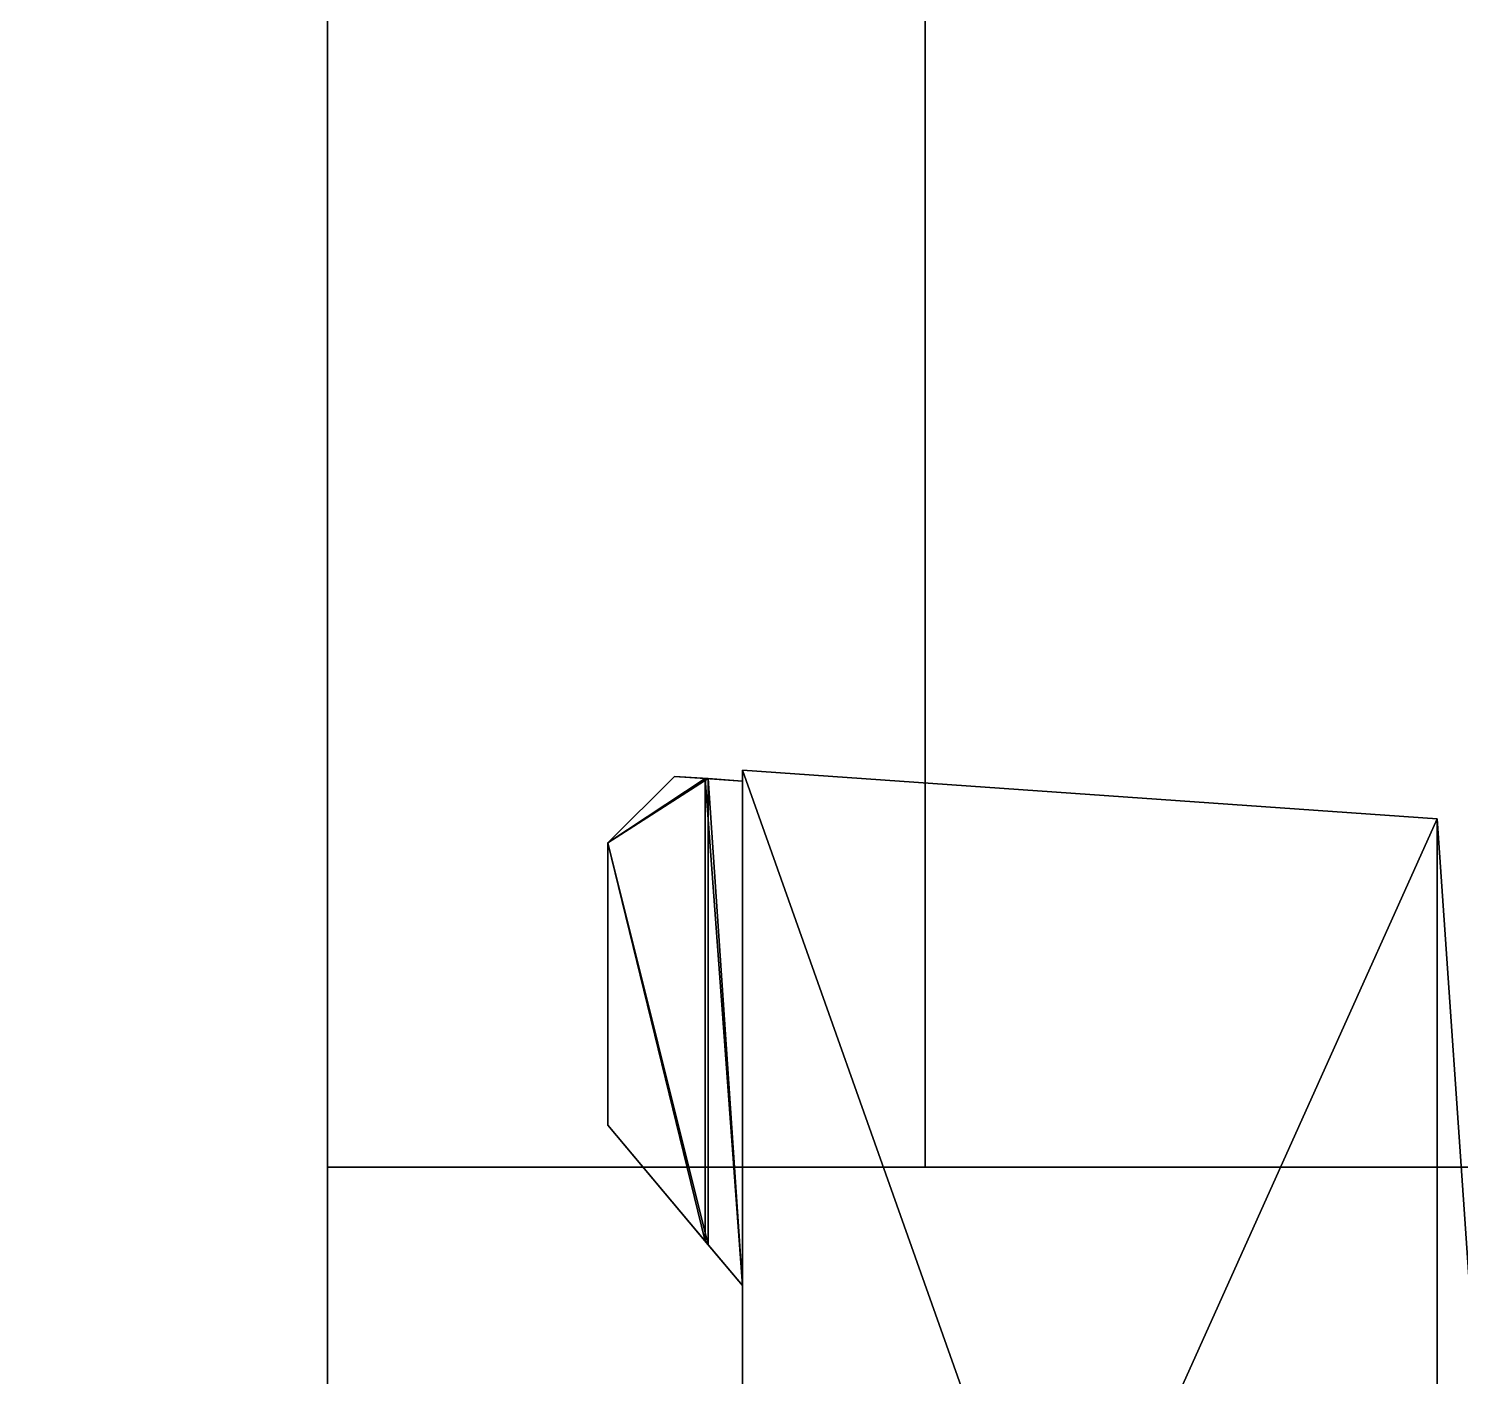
# Model space of a CAD drawing. Extents: x -469 to 3226, y 1395 to 4288.
# Drawn here: x 1275.47 to 1318.59, y 3629.72 to 3670.32 of the extents above; entities that cross this region are included whole.
import ezdxf

# ---------------------------------------------------------------- set-up
doc = ezdxf.new("R2010")
doc.units = 0
for name, color, linetype in [('LAYER0', 7, 'CONTINUOUS'), ('LAYER1', 7, 'CONTINUOUS'), ('LAYER161', 7, 'CONTINUOUS'), ('LAYER168', 7, 'CONTINUOUS'), ('LAYER169', 7, 'CONTINUOUS'), ('LAYER171', 9, 'CONTINUOUS'), ('LAYER172', 7, 'CONTINUOUS'), ('LAYER180', 7, 'CONTINUOUS'), ('LAYER181', 7, 'CONTINUOUS'), ('LAYER306', 253, 'CONTINUOUS'), ('LAYER309', 253, 'CONTINUOUS'), ('LAYER312', 253, 'CONTINUOUS'), ('LAYER315', 253, 'CONTINUOUS'), ('LAYER318', 253, 'CONTINUOUS')]:
    doc.layers.add(name, color=color, linetype=linetype)

msp = doc.modelspace()

# ---------------------------------------------------------------- linework, layer by layer
at = {"layer": 'LAYER0', "invisible_edges": 1}
for points in [[(3116.174, 4288.024, -5), (-468.8259, 1395.024, -5), (-468.8259, 4288.024, -5), (3116.174, 4288.024, -5)], [(-468.8259, 1395.024, -5), (3116.174, 4288.024, -5), (3116.174, 1395.024, -5), (-468.8259, 1395.024, -5)], [(3116.174, 1395.024), (-468.8259, 4288.024), (-468.8259, 1395.024), (3116.174, 1395.024)], [(-468.8259, 4288.024), (3116.174, 1395.024), (3116.174, 4288.024), (-468.8259, 4288.024)]]:
    msp.add_3dface(points, dxfattribs=at)
at = {"layer": 'LAYER161', "invisible_edges": 1}
for points in [[(1284.466, 4138.024, 2379), (2070.466, 3558.024, 2379), (2070.466, 4138.024, 2379), (1284.466, 4138.024, 2379)], [(2070.466, 3558.024, 2379), (1284.466, 4138.024, 2379), (1284.466, 3558.024, 2379), (2070.466, 3558.024, 2379)], [(1284.466, 4138.024, 2379), (1284.466, 3558.024, 2361), (1284.466, 3558.024, 2379), (1284.466, 4138.024, 2379)], [(1284.466, 3558.024, 2361), (1284.466, 4138.024, 2379), (1284.466, 4138.024, 2361), (1284.466, 3558.024, 2361)], [(1284.466, 3558.024, 2361), (2070.466, 4138.024, 2361), (2070.466, 3558.024, 2361), (1284.466, 3558.024, 2361)], [(2070.466, 4138.024, 2361), (1284.466, 3558.024, 2361), (1284.466, 4138.024, 2361), (2070.466, 4138.024, 2361)]]:
    msp.add_3dface(points, dxfattribs=at)
at = {"layer": 'LAYER168', "invisible_edges": 1}
for points in [[(1284.466, 4113.424, 2056), (2070.466, 3558.024, 2056), (2070.466, 4113.424, 2056), (1284.466, 4113.424, 2056)], [(2070.466, 3558.024, 2056), (1284.466, 4113.424, 2056), (1284.466, 3558.024, 2056), (2070.466, 3558.024, 2056)], [(1284.466, 4113.424, 2056), (1284.466, 3558.024, 2038), (1284.466, 3558.024, 2056), (1284.466, 4113.424, 2056)], [(1284.466, 3558.024, 2038), (1284.466, 4113.424, 2056), (1284.466, 4113.424, 2038), (1284.466, 3558.024, 2038)], [(1284.466, 3558.024, 2038), (2070.466, 4113.424, 2038), (2070.466, 3558.024, 2038), (1284.466, 3558.024, 2038)], [(2070.466, 4113.424, 2038), (1284.466, 3558.024, 2038), (1284.466, 4113.424, 2038), (2070.466, 4113.424, 2038)]]:
    msp.add_3dface(points, dxfattribs=at)
at = {"layer": 'LAYER169', "invisible_edges": 1}
for points in [[(1284.466, 4113.424, 916), (2070.466, 3558.024, 916), (2070.466, 4113.424, 916), (1284.466, 4113.424, 916)], [(2070.466, 3558.024, 916), (1284.466, 4113.424, 916), (1284.466, 3558.024, 916), (2070.466, 3558.024, 916)], [(1284.466, 4113.424, 916), (1284.466, 3558.024, 898), (1284.466, 3558.024, 916), (1284.466, 4113.424, 916)], [(1284.466, 3558.024, 898), (1284.466, 4113.424, 916), (1284.466, 4113.424, 898), (1284.466, 3558.024, 898)], [(1284.466, 3558.024, 898), (2070.466, 4113.424, 898), (2070.466, 3558.024, 898), (1284.466, 3558.024, 898)], [(2070.466, 4113.424, 898), (1284.466, 3558.024, 898), (1284.466, 4113.424, 898), (2070.466, 4113.424, 898)]]:
    msp.add_3dface(points, dxfattribs=at)
at = {"layer": 'LAYER171', "invisible_edges": 1}
for points in [[(1266.466, 4138.024), (1284.466, 3558.024), (1266.466, 3558.024), (1266.466, 4138.024)], [(1284.466, 3558.024), (1266.466, 4138.024), (1284.466, 4138.024), (1284.466, 3558.024)], [(1284.466, 4138.024, 2380), (1266.466, 3558.024, 2380), (1284.466, 3558.024, 2380), (1284.466, 4138.024, 2380)], [(1266.466, 3558.024, 2380), (1284.466, 4138.024, 2380), (1266.466, 4138.024, 2380), (1266.466, 3558.024, 2380)], [(1284.466, 4138.024, 2380), (1284.466, 3558.024), (1284.466, 4138.024), (1284.466, 4138.024, 2380)], [(1284.466, 3558.024), (1284.466, 4138.024, 2380), (1284.466, 3558.024, 2380), (1284.466, 3558.024)]]:
    msp.add_3dface(points, dxfattribs=at)
at = {"layer": 'LAYER172', "invisible_edges": 1}
for points in [[(2070.466, 4138.024, 80), (1284.466, 3558.024, 80), (1284.466, 4138.024, 80), (2070.466, 4138.024, 80)], [(1284.466, 3558.024, 80), (2070.466, 4138.024, 80), (2070.466, 3558.024, 80), (1284.466, 3558.024, 80)], [(1284.466, 4138.024, 98), (1284.466, 3558.024, 80), (1284.466, 3558.024, 98), (1284.466, 4138.024, 98)], [(1284.466, 3558.024, 80), (1284.466, 4138.024, 98), (1284.466, 4138.024, 80), (1284.466, 3558.024, 80)], [(2070.466, 3558.024, 98), (1284.466, 4138.024, 98), (1284.466, 3558.024, 98), (2070.466, 3558.024, 98)], [(1284.466, 4138.024, 98), (2070.466, 3558.024, 98), (2070.466, 4138.024, 98), (1284.466, 4138.024, 98)]]:
    msp.add_3dface(points, dxfattribs=at)
at = {"layer": 'LAYER180', "invisible_edges": 1}
for points in [[(1302.466, 4086.024, 98), (1302.466, 3636.024, 898), (1302.466, 4086.024, 898), (1302.466, 4086.024, 98)], [(1302.466, 3636.024, 898), (1302.466, 4086.024, 98), (1302.466, 3636.024, 98), (1302.466, 3636.024, 898)], [(1320.466, 4086.024, 898), (1302.466, 3636.024, 898), (1320.466, 3636.024, 898), (1320.466, 4086.024, 898)], [(1302.466, 3636.024, 898), (1320.466, 4086.024, 898), (1302.466, 4086.024, 898), (1302.466, 3636.024, 898)], [(1302.466, 4086.024, 98), (1320.466, 3636.024, 98), (1302.466, 3636.024, 98), (1302.466, 4086.024, 98)], [(1320.466, 3636.024, 98), (1302.466, 4086.024, 98), (1320.466, 4086.024, 98), (1320.466, 3636.024, 98)], [(1320.466, 3636.024, 98), (1302.466, 3636.024, 898), (1302.466, 3636.024, 98), (1320.466, 3636.024, 98)], [(1302.466, 3636.024, 898), (1320.466, 3636.024, 98), (1320.466, 3636.024, 898), (1302.466, 3636.024, 898)]]:
    msp.add_3dface(points, dxfattribs=at)
at = {"layer": 'LAYER181', "invisible_edges": 1}
for points in [[(1284.466, 3716.024, 98), (1284.466, 3636.024, 898), (1284.466, 3716.024, 898), (1284.466, 3716.024, 98)], [(1284.466, 3636.024, 898), (1284.466, 3716.024, 98), (1284.466, 3636.024, 98), (1284.466, 3636.024, 898)], [(1302.466, 3716.024, 898), (1284.466, 3636.024, 898), (1302.466, 3636.024, 898), (1302.466, 3716.024, 898)], [(1284.466, 3636.024, 898), (1302.466, 3716.024, 898), (1284.466, 3716.024, 898), (1284.466, 3636.024, 898)], [(1284.466, 3716.024, 98), (1302.466, 3636.024, 98), (1284.466, 3636.024, 98), (1284.466, 3716.024, 98)], [(1302.466, 3636.024, 98), (1284.466, 3716.024, 98), (1302.466, 3716.024, 98), (1302.466, 3636.024, 98)], [(1302.466, 3636.024, 98), (1302.466, 3716.024, 898), (1302.466, 3636.024, 898), (1302.466, 3636.024, 98)], [(1302.466, 3716.024, 898), (1302.466, 3636.024, 98), (1302.466, 3716.024, 98), (1302.466, 3716.024, 898)], [(1302.466, 3636.024, 98), (1284.466, 3636.024, 898), (1284.466, 3636.024, 98), (1302.466, 3636.024, 98)], [(1284.466, 3636.024, 898), (1302.466, 3636.024, 98), (1302.466, 3636.024, 898), (1284.466, 3636.024, 898)]]:
    msp.add_3dface(points, dxfattribs=at)
at = {"layer": 'LAYER306'}
for points in [[(1317.891, 3589.013, 191.8), (1317.891, 3646.518, 191.8), (1296.966, 3647.982, 191.8), (1317.891, 3589.013, 191.8)], [(1296.966, 3599.984, 191.8), (1317.891, 3589.013, 191.8), (1296.966, 3647.982, 191.8), (1296.966, 3599.984, 191.8)], [(1296.966, 3599.984, 191.8), (1296.966, 3647.982, 191.8), (1296.966, 3647.982, 174.2), (1296.966, 3599.984, 191.8)], [(1296.966, 3599.984, 174.2), (1296.966, 3599.984, 191.8), (1296.966, 3647.982, 174.2), (1296.966, 3599.984, 174.2)], [(1296.966, 3647.982, 191.8), (1317.891, 3646.518, 174.2), (1296.966, 3647.982, 174.2), (1296.966, 3647.982, 191.8)], [(1317.891, 3646.518, 191.8), (1317.891, 3646.518, 174.2), (1296.966, 3647.982, 191.8), (1317.891, 3646.518, 191.8)], [(1296.966, 3599.984, 174.2), (1296.966, 3647.982, 174.2), (1317.891, 3646.518, 174.2), (1296.966, 3599.984, 174.2)], [(1292.916, 3645.792, 192.125), (1295.934, 3647.726, 192.125), (1294.916, 3647.792, 192.125), (1292.916, 3645.792, 192.125)], [(1295.842, 3647.733, 191.525), (1292.916, 3645.792, 191.525), (1294.916, 3647.792, 191.525), (1295.842, 3647.733, 191.525)], [(1292.916, 3645.792, 173.875), (1294.916, 3647.792, 173.875), (1295.934, 3647.726, 173.875), (1292.916, 3645.792, 173.875)], [(1295.842, 3647.733, 174.475), (1294.916, 3647.792, 174.475), (1292.916, 3645.792, 174.475), (1295.842, 3647.733, 174.475)], [(1292.916, 3645.792, 192.125), (1294.916, 3647.792, 191.525), (1292.916, 3645.792, 191.525), (1292.916, 3645.792, 192.125)], [(1294.916, 3647.792, 192.125), (1294.916, 3647.792, 191.525), (1292.916, 3645.792, 192.125), (1294.916, 3647.792, 192.125)], [(1292.916, 3645.792, 173.875), (1292.916, 3645.792, 174.475), (1294.916, 3647.792, 174.475), (1292.916, 3645.792, 173.875)], [(1294.916, 3647.792, 173.875), (1292.916, 3645.792, 173.875), (1294.916, 3647.792, 174.475), (1294.916, 3647.792, 173.875)], [(1295.842, 3647.733, 191.525), (1295.842, 3633.798, 191.525), (1292.916, 3645.792, 191.525), (1295.842, 3647.733, 191.525)], [(1295.842, 3647.733, 174.475), (1292.916, 3645.792, 174.475), (1295.842, 3633.798, 174.475), (1295.842, 3647.733, 174.475)], [(1295.934, 3647.726, 192.125), (1292.916, 3645.792, 192.125), (1295.934, 3633.688, 192.125), (1295.934, 3647.726, 192.125)], [(1295.934, 3647.726, 173.875), (1295.934, 3633.688, 173.875), (1292.916, 3645.792, 173.875), (1295.934, 3647.726, 173.875)], [(1294.916, 3647.792, 192.125), (1295.842, 3647.733, 191.525), (1294.916, 3647.792, 191.525), (1294.916, 3647.792, 192.125)], [(1295.934, 3647.726, 192.125), (1295.842, 3647.733, 191.525), (1294.916, 3647.792, 192.125), (1295.934, 3647.726, 192.125)], [(1294.916, 3647.792, 173.875), (1294.916, 3647.792, 174.475), (1295.842, 3647.733, 174.475), (1294.916, 3647.792, 173.875)], [(1295.934, 3647.726, 173.875), (1294.916, 3647.792, 173.875), (1295.842, 3647.733, 174.475), (1295.934, 3647.726, 173.875)], [(1295.842, 3647.733, 191.525), (1295.934, 3647.726, 192.125), (1296.966, 3647.654, 191.1709), (1295.842, 3647.733, 191.525)], [(1295.842, 3647.733, 191.525), (1296.966, 3632.459, 191.1709), (1295.842, 3633.798, 191.525), (1295.842, 3647.733, 191.525)], [(1296.966, 3647.654, 191.1709), (1296.966, 3632.459, 191.1709), (1295.842, 3647.733, 191.525), (1296.966, 3647.654, 191.1709)], [(1295.842, 3647.733, 174.475), (1296.966, 3647.654, 174.8291), (1295.934, 3647.726, 173.875), (1295.842, 3647.733, 174.475)], [(1295.842, 3647.733, 174.475), (1295.842, 3633.798, 174.475), (1296.966, 3632.459, 174.8291), (1295.842, 3647.733, 174.475)], [(1296.966, 3647.654, 174.8291), (1295.842, 3647.733, 174.475), (1296.966, 3632.459, 174.8291), (1296.966, 3647.654, 174.8291)], [(1295.934, 3647.726, 192.125), (1296.966, 3632.459, 191.8), (1296.966, 3647.654, 191.8), (1295.934, 3647.726, 192.125)], [(1295.934, 3633.688, 192.125), (1296.966, 3632.459, 191.8), (1295.934, 3647.726, 192.125), (1295.934, 3633.688, 192.125)], [(1295.934, 3647.726, 192.125), (1296.966, 3647.654, 191.8), (1296.966, 3647.654, 191.1709), (1295.934, 3647.726, 192.125)], [(1295.934, 3647.726, 173.875), (1296.966, 3647.654, 174.2), (1296.966, 3632.459, 174.2), (1295.934, 3647.726, 173.875)], [(1295.934, 3633.688, 173.875), (1295.934, 3647.726, 173.875), (1296.966, 3632.459, 174.2), (1295.934, 3633.688, 173.875)], [(1295.934, 3647.726, 173.875), (1296.966, 3647.654, 174.8291), (1296.966, 3647.654, 174.2), (1295.934, 3647.726, 173.875)], [(1317.891, 3589.013, 174.2), (1296.966, 3599.984, 174.2), (1317.891, 3646.518, 174.2), (1317.891, 3589.013, 174.2)], [(1317.891, 3646.518, 175.6), (1321.866, 3589.013, 175.6), (1317.891, 3589.013, 175.6), (1317.891, 3646.518, 175.6)], [(1317.891, 3646.518, 190.4), (1317.891, 3589.013, 190.4), (1321.866, 3589.013, 190.4), (1317.891, 3646.518, 190.4)], [(1317.891, 3646.518, 175.6), (1317.891, 3646.518, 190.4), (1321.866, 3589.013, 190.4), (1317.891, 3646.518, 175.6)], [(1321.866, 3589.013, 175.6), (1317.891, 3646.518, 175.6), (1321.866, 3589.013, 190.4), (1321.866, 3589.013, 175.6)], [(1317.891, 3646.518, 175.6), (1317.891, 3589.013, 175.6), (1317.891, 3589.013, 174.2), (1317.891, 3646.518, 175.6)], [(1317.891, 3646.518, 174.2), (1317.891, 3646.518, 175.6), (1317.891, 3589.013, 174.2), (1317.891, 3646.518, 174.2)], [(1317.891, 3589.013, 191.8), (1317.891, 3646.518, 190.4), (1317.891, 3646.518, 191.8), (1317.891, 3589.013, 191.8)], [(1317.891, 3589.013, 190.4), (1317.891, 3646.518, 190.4), (1317.891, 3589.013, 191.8), (1317.891, 3589.013, 190.4)], [(1292.916, 3645.792, 192.125), (1292.916, 3637.285, 192.125), (1295.934, 3633.688, 192.125), (1292.916, 3645.792, 192.125)], [(1292.916, 3645.792, 192.125), (1292.916, 3645.792, 191.525), (1292.916, 3637.285, 191.525), (1292.916, 3645.792, 192.125)], [(1292.916, 3637.285, 192.125), (1292.916, 3645.792, 192.125), (1292.916, 3637.285, 191.525), (1292.916, 3637.285, 192.125)], [(1292.916, 3645.792, 191.525), (1295.842, 3633.798, 191.525), (1292.916, 3637.285, 191.525), (1292.916, 3645.792, 191.525)], [(1292.916, 3645.792, 173.875), (1295.934, 3633.688, 173.875), (1292.916, 3637.285, 173.875), (1292.916, 3645.792, 173.875)], [(1292.916, 3645.792, 173.875), (1292.916, 3637.285, 174.475), (1292.916, 3645.792, 174.475), (1292.916, 3645.792, 173.875)], [(1292.916, 3637.285, 173.875), (1292.916, 3637.285, 174.475), (1292.916, 3645.792, 173.875), (1292.916, 3637.285, 173.875)], [(1292.916, 3645.792, 174.475), (1292.916, 3637.285, 174.475), (1295.842, 3633.798, 174.475), (1292.916, 3645.792, 174.475)], [(1292.916, 3637.285, 192.125), (1292.916, 3637.285, 191.525), (1295.842, 3633.798, 191.525), (1292.916, 3637.285, 192.125)], [(1295.934, 3633.688, 192.125), (1292.916, 3637.285, 192.125), (1295.842, 3633.798, 191.525), (1295.934, 3633.688, 192.125)], [(1292.916, 3637.285, 173.875), (1295.842, 3633.798, 174.475), (1292.916, 3637.285, 174.475), (1292.916, 3637.285, 173.875)], [(1295.934, 3633.688, 173.875), (1295.842, 3633.798, 174.475), (1292.916, 3637.285, 173.875), (1295.934, 3633.688, 173.875)], [(1295.934, 3633.688, 192.125), (1295.842, 3633.798, 191.525), (1296.966, 3632.459, 191.1709), (1295.934, 3633.688, 192.125)], [(1295.934, 3633.688, 173.875), (1296.966, 3632.459, 174.8291), (1295.842, 3633.798, 174.475), (1295.934, 3633.688, 173.875)], [(1296.966, 3632.459, 191.8), (1295.934, 3633.688, 192.125), (1296.966, 3632.459, 191.1709), (1296.966, 3632.459, 191.8)], [(1296.966, 3632.459, 174.2), (1296.966, 3632.459, 174.8291), (1295.934, 3633.688, 173.875), (1296.966, 3632.459, 174.2)]]:
    msp.add_3dface(points, dxfattribs=at)
at = {"layer": 'LAYER309'}
for points in [[(1317.891, 3589.013, 715.3), (1317.891, 3646.518, 715.3), (1296.966, 3647.982, 715.3), (1317.891, 3589.013, 715.3)], [(1296.966, 3599.984, 715.3), (1317.891, 3589.013, 715.3), (1296.966, 3647.982, 715.3), (1296.966, 3599.984, 715.3)], [(1296.966, 3599.984, 715.3), (1296.966, 3647.982, 715.3), (1296.966, 3647.982, 697.7), (1296.966, 3599.984, 715.3)], [(1296.966, 3599.984, 697.7), (1296.966, 3599.984, 715.3), (1296.966, 3647.982, 697.7), (1296.966, 3599.984, 697.7)], [(1296.966, 3647.982, 715.3), (1317.891, 3646.518, 697.7), (1296.966, 3647.982, 697.7), (1296.966, 3647.982, 715.3)], [(1317.891, 3646.518, 715.3), (1317.891, 3646.518, 697.7), (1296.966, 3647.982, 715.3), (1317.891, 3646.518, 715.3)], [(1296.966, 3599.984, 697.7), (1296.966, 3647.982, 697.7), (1317.891, 3646.518, 697.7), (1296.966, 3599.984, 697.7)], [(1292.916, 3645.792, 715.625), (1295.934, 3647.726, 715.625), (1294.916, 3647.792, 715.625), (1292.916, 3645.792, 715.625)], [(1295.842, 3647.733, 715.025), (1292.916, 3645.792, 715.025), (1294.916, 3647.792, 715.025), (1295.842, 3647.733, 715.025)], [(1292.916, 3645.792, 697.375), (1294.916, 3647.792, 697.375), (1295.934, 3647.726, 697.375), (1292.916, 3645.792, 697.375)], [(1295.842, 3647.733, 697.975), (1294.916, 3647.792, 697.975), (1292.916, 3645.792, 697.975), (1295.842, 3647.733, 697.975)], [(1292.916, 3645.792, 715.625), (1294.916, 3647.792, 715.025), (1292.916, 3645.792, 715.025), (1292.916, 3645.792, 715.625)], [(1294.916, 3647.792, 715.625), (1294.916, 3647.792, 715.025), (1292.916, 3645.792, 715.625), (1294.916, 3647.792, 715.625)], [(1292.916, 3645.792, 697.375), (1292.916, 3645.792, 697.975), (1294.916, 3647.792, 697.975), (1292.916, 3645.792, 697.375)], [(1294.916, 3647.792, 697.375), (1292.916, 3645.792, 697.375), (1294.916, 3647.792, 697.975), (1294.916, 3647.792, 697.375)], [(1295.842, 3647.733, 715.025), (1295.842, 3633.798, 715.025), (1292.916, 3645.792, 715.025), (1295.842, 3647.733, 715.025)], [(1295.842, 3647.733, 697.975), (1292.916, 3645.792, 697.975), (1295.842, 3633.798, 697.975), (1295.842, 3647.733, 697.975)], [(1295.934, 3647.726, 715.625), (1292.916, 3645.792, 715.625), (1295.934, 3633.688, 715.625), (1295.934, 3647.726, 715.625)], [(1295.934, 3647.726, 697.375), (1295.934, 3633.688, 697.375), (1292.916, 3645.792, 697.375), (1295.934, 3647.726, 697.375)], [(1294.916, 3647.792, 715.625), (1295.842, 3647.733, 715.025), (1294.916, 3647.792, 715.025), (1294.916, 3647.792, 715.625)], [(1295.934, 3647.726, 715.625), (1295.842, 3647.733, 715.025), (1294.916, 3647.792, 715.625), (1295.934, 3647.726, 715.625)], [(1294.916, 3647.792, 697.375), (1294.916, 3647.792, 697.975), (1295.842, 3647.733, 697.975), (1294.916, 3647.792, 697.375)], [(1295.934, 3647.726, 697.375), (1294.916, 3647.792, 697.375), (1295.842, 3647.733, 697.975), (1295.934, 3647.726, 697.375)], [(1295.842, 3647.733, 715.025), (1295.934, 3647.726, 715.625), (1296.966, 3647.654, 714.671), (1295.842, 3647.733, 715.025)], [(1295.842, 3647.733, 715.025), (1296.966, 3632.459, 714.671), (1295.842, 3633.798, 715.025), (1295.842, 3647.733, 715.025)], [(1296.966, 3647.654, 714.671), (1296.966, 3632.459, 714.671), (1295.842, 3647.733, 715.025), (1296.966, 3647.654, 714.671)], [(1295.842, 3647.733, 697.975), (1296.966, 3647.654, 698.329), (1295.934, 3647.726, 697.375), (1295.842, 3647.733, 697.975)], [(1295.842, 3647.733, 697.975), (1295.842, 3633.798, 697.975), (1296.966, 3632.459, 698.329), (1295.842, 3647.733, 697.975)], [(1296.966, 3647.654, 698.329), (1295.842, 3647.733, 697.975), (1296.966, 3632.459, 698.329), (1296.966, 3647.654, 698.329)], [(1295.934, 3647.726, 715.625), (1296.966, 3632.459, 715.3), (1296.966, 3647.654, 715.3), (1295.934, 3647.726, 715.625)], [(1295.934, 3633.688, 715.625), (1296.966, 3632.459, 715.3), (1295.934, 3647.726, 715.625), (1295.934, 3633.688, 715.625)], [(1295.934, 3647.726, 715.625), (1296.966, 3647.654, 715.3), (1296.966, 3647.654, 714.671), (1295.934, 3647.726, 715.625)], [(1295.934, 3647.726, 697.375), (1296.966, 3647.654, 697.7), (1296.966, 3632.459, 697.7), (1295.934, 3647.726, 697.375)], [(1295.934, 3633.688, 697.375), (1295.934, 3647.726, 697.375), (1296.966, 3632.459, 697.7), (1295.934, 3633.688, 697.375)], [(1295.934, 3647.726, 697.375), (1296.966, 3647.654, 698.329), (1296.966, 3647.654, 697.7), (1295.934, 3647.726, 697.375)], [(1317.891, 3589.013, 697.7), (1296.966, 3599.984, 697.7), (1317.891, 3646.518, 697.7), (1317.891, 3589.013, 697.7)], [(1317.891, 3646.518, 699.1), (1321.866, 3589.013, 699.1), (1317.891, 3589.013, 699.1), (1317.891, 3646.518, 699.1)], [(1317.891, 3646.518, 713.9), (1317.891, 3589.013, 713.9), (1321.866, 3589.013, 713.9), (1317.891, 3646.518, 713.9)], [(1317.891, 3646.518, 699.1), (1317.891, 3646.518, 713.9), (1321.866, 3589.013, 713.9), (1317.891, 3646.518, 699.1)], [(1321.866, 3589.013, 699.1), (1317.891, 3646.518, 699.1), (1321.866, 3589.013, 713.9), (1321.866, 3589.013, 699.1)], [(1317.891, 3646.518, 699.1), (1317.891, 3589.013, 699.1), (1317.891, 3589.013, 697.7), (1317.891, 3646.518, 699.1)], [(1317.891, 3646.518, 697.7), (1317.891, 3646.518, 699.1), (1317.891, 3589.013, 697.7), (1317.891, 3646.518, 697.7)], [(1317.891, 3589.013, 715.3), (1317.891, 3646.518, 713.9), (1317.891, 3646.518, 715.3), (1317.891, 3589.013, 715.3)], [(1317.891, 3589.013, 713.9), (1317.891, 3646.518, 713.9), (1317.891, 3589.013, 715.3), (1317.891, 3589.013, 713.9)], [(1292.916, 3645.792, 715.625), (1292.916, 3637.285, 715.625), (1295.934, 3633.688, 715.625), (1292.916, 3645.792, 715.625)], [(1292.916, 3645.792, 715.625), (1292.916, 3645.792, 715.025), (1292.916, 3637.285, 715.025), (1292.916, 3645.792, 715.625)], [(1292.916, 3637.285, 715.625), (1292.916, 3645.792, 715.625), (1292.916, 3637.285, 715.025), (1292.916, 3637.285, 715.625)], [(1292.916, 3645.792, 715.025), (1295.842, 3633.798, 715.025), (1292.916, 3637.285, 715.025), (1292.916, 3645.792, 715.025)], [(1292.916, 3645.792, 697.375), (1295.934, 3633.688, 697.375), (1292.916, 3637.285, 697.375), (1292.916, 3645.792, 697.375)], [(1292.916, 3645.792, 697.375), (1292.916, 3637.285, 697.975), (1292.916, 3645.792, 697.975), (1292.916, 3645.792, 697.375)], [(1292.916, 3637.285, 697.375), (1292.916, 3637.285, 697.975), (1292.916, 3645.792, 697.375), (1292.916, 3637.285, 697.375)], [(1292.916, 3645.792, 697.975), (1292.916, 3637.285, 697.975), (1295.842, 3633.798, 697.975), (1292.916, 3645.792, 697.975)], [(1292.916, 3637.285, 715.625), (1292.916, 3637.285, 715.025), (1295.842, 3633.798, 715.025), (1292.916, 3637.285, 715.625)], [(1295.934, 3633.688, 715.625), (1292.916, 3637.285, 715.625), (1295.842, 3633.798, 715.025), (1295.934, 3633.688, 715.625)], [(1292.916, 3637.285, 697.375), (1295.842, 3633.798, 697.975), (1292.916, 3637.285, 697.975), (1292.916, 3637.285, 697.375)], [(1295.934, 3633.688, 697.375), (1295.842, 3633.798, 697.975), (1292.916, 3637.285, 697.375), (1295.934, 3633.688, 697.375)], [(1295.934, 3633.688, 715.625), (1295.842, 3633.798, 715.025), (1296.966, 3632.459, 714.671), (1295.934, 3633.688, 715.625)], [(1295.934, 3633.688, 697.375), (1296.966, 3632.459, 698.329), (1295.842, 3633.798, 697.975), (1295.934, 3633.688, 697.375)], [(1296.966, 3632.459, 715.3), (1295.934, 3633.688, 715.625), (1296.966, 3632.459, 714.671), (1296.966, 3632.459, 715.3)], [(1296.966, 3632.459, 697.7), (1296.966, 3632.459, 698.329), (1295.934, 3633.688, 697.375), (1296.966, 3632.459, 697.7)]]:
    msp.add_3dface(points, dxfattribs=at)
at = {"layer": 'LAYER312'}
for points in [[(1317.891, 3589.013, 1238.8), (1317.891, 3646.518, 1238.8), (1296.966, 3647.982, 1238.8), (1317.891, 3589.013, 1238.8)], [(1296.966, 3599.984, 1238.8), (1317.891, 3589.013, 1238.8), (1296.966, 3647.982, 1238.8), (1296.966, 3599.984, 1238.8)], [(1296.966, 3599.984, 1238.8), (1296.966, 3647.982, 1238.8), (1296.966, 3647.982, 1221.2), (1296.966, 3599.984, 1238.8)], [(1296.966, 3599.984, 1221.2), (1296.966, 3599.984, 1238.8), (1296.966, 3647.982, 1221.2), (1296.966, 3599.984, 1221.2)], [(1296.966, 3647.982, 1238.8), (1317.891, 3646.518, 1221.2), (1296.966, 3647.982, 1221.2), (1296.966, 3647.982, 1238.8)], [(1317.891, 3646.518, 1238.8), (1317.891, 3646.518, 1221.2), (1296.966, 3647.982, 1238.8), (1317.891, 3646.518, 1238.8)], [(1296.966, 3599.984, 1221.2), (1296.966, 3647.982, 1221.2), (1317.891, 3646.518, 1221.2), (1296.966, 3599.984, 1221.2)], [(1292.916, 3645.792, 1239.125), (1295.934, 3647.726, 1239.125), (1294.916, 3647.792, 1239.125), (1292.916, 3645.792, 1239.125)], [(1295.842, 3647.733, 1238.525), (1292.916, 3645.792, 1238.525), (1294.916, 3647.792, 1238.525), (1295.842, 3647.733, 1238.525)], [(1292.916, 3645.792, 1220.875), (1294.916, 3647.792, 1220.875), (1295.934, 3647.726, 1220.875), (1292.916, 3645.792, 1220.875)], [(1295.842, 3647.733, 1221.475), (1294.916, 3647.792, 1221.475), (1292.916, 3645.792, 1221.475), (1295.842, 3647.733, 1221.475)], [(1292.916, 3645.792, 1239.125), (1294.916, 3647.792, 1238.525), (1292.916, 3645.792, 1238.525), (1292.916, 3645.792, 1239.125)], [(1294.916, 3647.792, 1239.125), (1294.916, 3647.792, 1238.525), (1292.916, 3645.792, 1239.125), (1294.916, 3647.792, 1239.125)], [(1292.916, 3645.792, 1220.875), (1292.916, 3645.792, 1221.475), (1294.916, 3647.792, 1221.475), (1292.916, 3645.792, 1220.875)], [(1294.916, 3647.792, 1220.875), (1292.916, 3645.792, 1220.875), (1294.916, 3647.792, 1221.475), (1294.916, 3647.792, 1220.875)], [(1295.842, 3647.733, 1238.525), (1295.842, 3633.798, 1238.525), (1292.916, 3645.792, 1238.525), (1295.842, 3647.733, 1238.525)], [(1295.842, 3647.733, 1221.475), (1292.916, 3645.792, 1221.475), (1295.842, 3633.798, 1221.475), (1295.842, 3647.733, 1221.475)], [(1295.934, 3647.726, 1239.125), (1292.916, 3645.792, 1239.125), (1295.934, 3633.688, 1239.125), (1295.934, 3647.726, 1239.125)], [(1295.934, 3647.726, 1220.875), (1295.934, 3633.688, 1220.875), (1292.916, 3645.792, 1220.875), (1295.934, 3647.726, 1220.875)], [(1294.916, 3647.792, 1239.125), (1295.842, 3647.733, 1238.525), (1294.916, 3647.792, 1238.525), (1294.916, 3647.792, 1239.125)], [(1295.934, 3647.726, 1239.125), (1295.842, 3647.733, 1238.525), (1294.916, 3647.792, 1239.125), (1295.934, 3647.726, 1239.125)], [(1294.916, 3647.792, 1220.875), (1294.916, 3647.792, 1221.475), (1295.842, 3647.733, 1221.475), (1294.916, 3647.792, 1220.875)], [(1295.934, 3647.726, 1220.875), (1294.916, 3647.792, 1220.875), (1295.842, 3647.733, 1221.475), (1295.934, 3647.726, 1220.875)], [(1295.842, 3647.733, 1238.525), (1295.934, 3647.726, 1239.125), (1296.966, 3647.654, 1238.171), (1295.842, 3647.733, 1238.525)], [(1295.842, 3647.733, 1238.525), (1296.966, 3632.459, 1238.171), (1295.842, 3633.798, 1238.525), (1295.842, 3647.733, 1238.525)], [(1296.966, 3647.654, 1238.171), (1296.966, 3632.459, 1238.171), (1295.842, 3647.733, 1238.525), (1296.966, 3647.654, 1238.171)], [(1295.842, 3647.733, 1221.475), (1296.966, 3647.654, 1221.829), (1295.934, 3647.726, 1220.875), (1295.842, 3647.733, 1221.475)], [(1295.842, 3647.733, 1221.475), (1295.842, 3633.798, 1221.475), (1296.966, 3632.459, 1221.829), (1295.842, 3647.733, 1221.475)], [(1296.966, 3647.654, 1221.829), (1295.842, 3647.733, 1221.475), (1296.966, 3632.459, 1221.829), (1296.966, 3647.654, 1221.829)], [(1295.934, 3647.726, 1239.125), (1296.966, 3632.459, 1238.8), (1296.966, 3647.654, 1238.8), (1295.934, 3647.726, 1239.125)], [(1295.934, 3633.688, 1239.125), (1296.966, 3632.459, 1238.8), (1295.934, 3647.726, 1239.125), (1295.934, 3633.688, 1239.125)], [(1295.934, 3647.726, 1239.125), (1296.966, 3647.654, 1238.8), (1296.966, 3647.654, 1238.171), (1295.934, 3647.726, 1239.125)], [(1295.934, 3647.726, 1220.875), (1296.966, 3647.654, 1221.2), (1296.966, 3632.459, 1221.2), (1295.934, 3647.726, 1220.875)], [(1295.934, 3633.688, 1220.875), (1295.934, 3647.726, 1220.875), (1296.966, 3632.459, 1221.2), (1295.934, 3633.688, 1220.875)], [(1295.934, 3647.726, 1220.875), (1296.966, 3647.654, 1221.829), (1296.966, 3647.654, 1221.2), (1295.934, 3647.726, 1220.875)], [(1317.891, 3589.013, 1221.2), (1296.966, 3599.984, 1221.2), (1317.891, 3646.518, 1221.2), (1317.891, 3589.013, 1221.2)], [(1317.891, 3646.518, 1222.6), (1321.866, 3589.013, 1222.6), (1317.891, 3589.013, 1222.6), (1317.891, 3646.518, 1222.6)], [(1317.891, 3646.518, 1237.4), (1317.891, 3589.013, 1237.4), (1321.866, 3589.013, 1237.4), (1317.891, 3646.518, 1237.4)], [(1317.891, 3646.518, 1222.6), (1317.891, 3646.518, 1237.4), (1321.866, 3589.013, 1237.4), (1317.891, 3646.518, 1222.6)], [(1321.866, 3589.013, 1222.6), (1317.891, 3646.518, 1222.6), (1321.866, 3589.013, 1237.4), (1321.866, 3589.013, 1222.6)], [(1317.891, 3646.518, 1222.6), (1317.891, 3589.013, 1222.6), (1317.891, 3589.013, 1221.2), (1317.891, 3646.518, 1222.6)], [(1317.891, 3646.518, 1221.2), (1317.891, 3646.518, 1222.6), (1317.891, 3589.013, 1221.2), (1317.891, 3646.518, 1221.2)], [(1317.891, 3589.013, 1238.8), (1317.891, 3646.518, 1237.4), (1317.891, 3646.518, 1238.8), (1317.891, 3589.013, 1238.8)], [(1317.891, 3589.013, 1237.4), (1317.891, 3646.518, 1237.4), (1317.891, 3589.013, 1238.8), (1317.891, 3589.013, 1237.4)], [(1292.916, 3645.792, 1239.125), (1292.916, 3637.285, 1239.125), (1295.934, 3633.688, 1239.125), (1292.916, 3645.792, 1239.125)], [(1292.916, 3645.792, 1239.125), (1292.916, 3645.792, 1238.525), (1292.916, 3637.285, 1238.525), (1292.916, 3645.792, 1239.125)], [(1292.916, 3637.285, 1239.125), (1292.916, 3645.792, 1239.125), (1292.916, 3637.285, 1238.525), (1292.916, 3637.285, 1239.125)], [(1292.916, 3645.792, 1238.525), (1295.842, 3633.798, 1238.525), (1292.916, 3637.285, 1238.525), (1292.916, 3645.792, 1238.525)], [(1292.916, 3645.792, 1220.875), (1295.934, 3633.688, 1220.875), (1292.916, 3637.285, 1220.875), (1292.916, 3645.792, 1220.875)], [(1292.916, 3645.792, 1220.875), (1292.916, 3637.285, 1221.475), (1292.916, 3645.792, 1221.475), (1292.916, 3645.792, 1220.875)], [(1292.916, 3637.285, 1220.875), (1292.916, 3637.285, 1221.475), (1292.916, 3645.792, 1220.875), (1292.916, 3637.285, 1220.875)], [(1292.916, 3645.792, 1221.475), (1292.916, 3637.285, 1221.475), (1295.842, 3633.798, 1221.475), (1292.916, 3645.792, 1221.475)], [(1292.916, 3637.285, 1239.125), (1292.916, 3637.285, 1238.525), (1295.842, 3633.798, 1238.525), (1292.916, 3637.285, 1239.125)], [(1295.934, 3633.688, 1239.125), (1292.916, 3637.285, 1239.125), (1295.842, 3633.798, 1238.525), (1295.934, 3633.688, 1239.125)], [(1292.916, 3637.285, 1220.875), (1295.842, 3633.798, 1221.475), (1292.916, 3637.285, 1221.475), (1292.916, 3637.285, 1220.875)], [(1295.934, 3633.688, 1220.875), (1295.842, 3633.798, 1221.475), (1292.916, 3637.285, 1220.875), (1295.934, 3633.688, 1220.875)], [(1295.934, 3633.688, 1239.125), (1295.842, 3633.798, 1238.525), (1296.966, 3632.459, 1238.171), (1295.934, 3633.688, 1239.125)], [(1295.934, 3633.688, 1220.875), (1296.966, 3632.459, 1221.829), (1295.842, 3633.798, 1221.475), (1295.934, 3633.688, 1220.875)], [(1296.966, 3632.459, 1238.8), (1295.934, 3633.688, 1239.125), (1296.966, 3632.459, 1238.171), (1296.966, 3632.459, 1238.8)], [(1296.966, 3632.459, 1221.2), (1296.966, 3632.459, 1221.829), (1295.934, 3633.688, 1220.875), (1296.966, 3632.459, 1221.2)]]:
    msp.add_3dface(points, dxfattribs=at)
at = {"layer": 'LAYER315'}
for points in [[(1317.891, 3589.013, 1762.3), (1317.891, 3646.518, 1762.3), (1296.966, 3647.982, 1762.3), (1317.891, 3589.013, 1762.3)], [(1296.966, 3599.984, 1762.3), (1317.891, 3589.013, 1762.3), (1296.966, 3647.982, 1762.3), (1296.966, 3599.984, 1762.3)], [(1296.966, 3599.984, 1762.3), (1296.966, 3647.982, 1762.3), (1296.966, 3647.982, 1744.7), (1296.966, 3599.984, 1762.3)], [(1296.966, 3599.984, 1744.7), (1296.966, 3599.984, 1762.3), (1296.966, 3647.982, 1744.7), (1296.966, 3599.984, 1744.7)], [(1296.966, 3647.982, 1762.3), (1317.891, 3646.518, 1744.7), (1296.966, 3647.982, 1744.7), (1296.966, 3647.982, 1762.3)], [(1317.891, 3646.518, 1762.3), (1317.891, 3646.518, 1744.7), (1296.966, 3647.982, 1762.3), (1317.891, 3646.518, 1762.3)], [(1296.966, 3599.984, 1744.7), (1296.966, 3647.982, 1744.7), (1317.891, 3646.518, 1744.7), (1296.966, 3599.984, 1744.7)], [(1292.916, 3645.792, 1762.625), (1295.934, 3647.726, 1762.625), (1294.916, 3647.792, 1762.625), (1292.916, 3645.792, 1762.625)], [(1295.842, 3647.733, 1762.025), (1292.916, 3645.792, 1762.025), (1294.916, 3647.792, 1762.025), (1295.842, 3647.733, 1762.025)], [(1292.916, 3645.792, 1744.375), (1294.916, 3647.792, 1744.375), (1295.934, 3647.726, 1744.375), (1292.916, 3645.792, 1744.375)], [(1295.842, 3647.733, 1744.975), (1294.916, 3647.792, 1744.975), (1292.916, 3645.792, 1744.975), (1295.842, 3647.733, 1744.975)], [(1292.916, 3645.792, 1762.625), (1294.916, 3647.792, 1762.025), (1292.916, 3645.792, 1762.025), (1292.916, 3645.792, 1762.625)], [(1294.916, 3647.792, 1762.625), (1294.916, 3647.792, 1762.025), (1292.916, 3645.792, 1762.625), (1294.916, 3647.792, 1762.625)], [(1292.916, 3645.792, 1744.375), (1292.916, 3645.792, 1744.975), (1294.916, 3647.792, 1744.975), (1292.916, 3645.792, 1744.375)], [(1294.916, 3647.792, 1744.375), (1292.916, 3645.792, 1744.375), (1294.916, 3647.792, 1744.975), (1294.916, 3647.792, 1744.375)], [(1295.842, 3647.733, 1762.025), (1295.842, 3633.798, 1762.025), (1292.916, 3645.792, 1762.025), (1295.842, 3647.733, 1762.025)], [(1295.842, 3647.733, 1744.975), (1292.916, 3645.792, 1744.975), (1295.842, 3633.798, 1744.975), (1295.842, 3647.733, 1744.975)], [(1295.934, 3647.726, 1762.625), (1292.916, 3645.792, 1762.625), (1295.934, 3633.688, 1762.625), (1295.934, 3647.726, 1762.625)], [(1295.934, 3647.726, 1744.375), (1295.934, 3633.688, 1744.375), (1292.916, 3645.792, 1744.375), (1295.934, 3647.726, 1744.375)], [(1294.916, 3647.792, 1762.625), (1295.842, 3647.733, 1762.025), (1294.916, 3647.792, 1762.025), (1294.916, 3647.792, 1762.625)], [(1295.934, 3647.726, 1762.625), (1295.842, 3647.733, 1762.025), (1294.916, 3647.792, 1762.625), (1295.934, 3647.726, 1762.625)], [(1294.916, 3647.792, 1744.375), (1294.916, 3647.792, 1744.975), (1295.842, 3647.733, 1744.975), (1294.916, 3647.792, 1744.375)], [(1295.934, 3647.726, 1744.375), (1294.916, 3647.792, 1744.375), (1295.842, 3647.733, 1744.975), (1295.934, 3647.726, 1744.375)], [(1295.842, 3647.733, 1762.025), (1295.934, 3647.726, 1762.625), (1296.966, 3647.654, 1761.671), (1295.842, 3647.733, 1762.025)], [(1295.842, 3647.733, 1762.025), (1296.966, 3632.459, 1761.671), (1295.842, 3633.798, 1762.025), (1295.842, 3647.733, 1762.025)], [(1296.966, 3647.654, 1761.671), (1296.966, 3632.459, 1761.671), (1295.842, 3647.733, 1762.025), (1296.966, 3647.654, 1761.671)], [(1295.842, 3647.733, 1744.975), (1296.966, 3647.654, 1745.329), (1295.934, 3647.726, 1744.375), (1295.842, 3647.733, 1744.975)], [(1295.842, 3647.733, 1744.975), (1295.842, 3633.798, 1744.975), (1296.966, 3632.459, 1745.329), (1295.842, 3647.733, 1744.975)], [(1296.966, 3647.654, 1745.329), (1295.842, 3647.733, 1744.975), (1296.966, 3632.459, 1745.329), (1296.966, 3647.654, 1745.329)], [(1295.934, 3647.726, 1762.625), (1296.966, 3632.459, 1762.3), (1296.966, 3647.654, 1762.3), (1295.934, 3647.726, 1762.625)], [(1295.934, 3633.688, 1762.625), (1296.966, 3632.459, 1762.3), (1295.934, 3647.726, 1762.625), (1295.934, 3633.688, 1762.625)], [(1295.934, 3647.726, 1762.625), (1296.966, 3647.654, 1762.3), (1296.966, 3647.654, 1761.671), (1295.934, 3647.726, 1762.625)], [(1295.934, 3647.726, 1744.375), (1296.966, 3647.654, 1744.7), (1296.966, 3632.459, 1744.7), (1295.934, 3647.726, 1744.375)], [(1295.934, 3633.688, 1744.375), (1295.934, 3647.726, 1744.375), (1296.966, 3632.459, 1744.7), (1295.934, 3633.688, 1744.375)], [(1295.934, 3647.726, 1744.375), (1296.966, 3647.654, 1745.329), (1296.966, 3647.654, 1744.7), (1295.934, 3647.726, 1744.375)], [(1317.891, 3589.013, 1744.7), (1296.966, 3599.984, 1744.7), (1317.891, 3646.518, 1744.7), (1317.891, 3589.013, 1744.7)], [(1317.891, 3646.518, 1746.1), (1321.866, 3589.013, 1746.1), (1317.891, 3589.013, 1746.1), (1317.891, 3646.518, 1746.1)], [(1317.891, 3646.518, 1760.9), (1317.891, 3589.013, 1760.9), (1321.866, 3589.013, 1760.9), (1317.891, 3646.518, 1760.9)], [(1317.891, 3646.518, 1746.1), (1317.891, 3646.518, 1760.9), (1321.866, 3589.013, 1760.9), (1317.891, 3646.518, 1746.1)], [(1321.866, 3589.013, 1746.1), (1317.891, 3646.518, 1746.1), (1321.866, 3589.013, 1760.9), (1321.866, 3589.013, 1746.1)], [(1317.891, 3646.518, 1746.1), (1317.891, 3589.013, 1746.1), (1317.891, 3589.013, 1744.7), (1317.891, 3646.518, 1746.1)], [(1317.891, 3646.518, 1744.7), (1317.891, 3646.518, 1746.1), (1317.891, 3589.013, 1744.7), (1317.891, 3646.518, 1744.7)], [(1317.891, 3589.013, 1762.3), (1317.891, 3646.518, 1760.9), (1317.891, 3646.518, 1762.3), (1317.891, 3589.013, 1762.3)], [(1317.891, 3589.013, 1760.9), (1317.891, 3646.518, 1760.9), (1317.891, 3589.013, 1762.3), (1317.891, 3589.013, 1760.9)], [(1292.916, 3645.792, 1762.625), (1292.916, 3637.285, 1762.625), (1295.934, 3633.688, 1762.625), (1292.916, 3645.792, 1762.625)], [(1292.916, 3645.792, 1762.625), (1292.916, 3645.792, 1762.025), (1292.916, 3637.285, 1762.025), (1292.916, 3645.792, 1762.625)], [(1292.916, 3637.285, 1762.625), (1292.916, 3645.792, 1762.625), (1292.916, 3637.285, 1762.025), (1292.916, 3637.285, 1762.625)], [(1292.916, 3645.792, 1762.025), (1295.842, 3633.798, 1762.025), (1292.916, 3637.285, 1762.025), (1292.916, 3645.792, 1762.025)], [(1292.916, 3645.792, 1744.375), (1295.934, 3633.688, 1744.375), (1292.916, 3637.285, 1744.375), (1292.916, 3645.792, 1744.375)], [(1292.916, 3645.792, 1744.375), (1292.916, 3637.285, 1744.975), (1292.916, 3645.792, 1744.975), (1292.916, 3645.792, 1744.375)], [(1292.916, 3637.285, 1744.375), (1292.916, 3637.285, 1744.975), (1292.916, 3645.792, 1744.375), (1292.916, 3637.285, 1744.375)], [(1292.916, 3645.792, 1744.975), (1292.916, 3637.285, 1744.975), (1295.842, 3633.798, 1744.975), (1292.916, 3645.792, 1744.975)], [(1292.916, 3637.285, 1762.625), (1292.916, 3637.285, 1762.025), (1295.842, 3633.798, 1762.025), (1292.916, 3637.285, 1762.625)], [(1295.934, 3633.688, 1762.625), (1292.916, 3637.285, 1762.625), (1295.842, 3633.798, 1762.025), (1295.934, 3633.688, 1762.625)], [(1292.916, 3637.285, 1744.375), (1295.842, 3633.798, 1744.975), (1292.916, 3637.285, 1744.975), (1292.916, 3637.285, 1744.375)], [(1295.934, 3633.688, 1744.375), (1295.842, 3633.798, 1744.975), (1292.916, 3637.285, 1744.375), (1295.934, 3633.688, 1744.375)], [(1295.934, 3633.688, 1762.625), (1295.842, 3633.798, 1762.025), (1296.966, 3632.459, 1761.671), (1295.934, 3633.688, 1762.625)], [(1295.934, 3633.688, 1744.375), (1296.966, 3632.459, 1745.329), (1295.842, 3633.798, 1744.975), (1295.934, 3633.688, 1744.375)], [(1296.966, 3632.459, 1762.3), (1295.934, 3633.688, 1762.625), (1296.966, 3632.459, 1761.671), (1296.966, 3632.459, 1762.3)], [(1296.966, 3632.459, 1744.7), (1296.966, 3632.459, 1745.329), (1295.934, 3633.688, 1744.375), (1296.966, 3632.459, 1744.7)]]:
    msp.add_3dface(points, dxfattribs=at)
at = {"layer": 'LAYER318'}
for points in [[(1317.891, 3589.013, 2285.8), (1317.891, 3646.518, 2285.8), (1296.966, 3647.982, 2285.8), (1317.891, 3589.013, 2285.8)], [(1296.966, 3599.984, 2285.8), (1317.891, 3589.013, 2285.8), (1296.966, 3647.982, 2285.8), (1296.966, 3599.984, 2285.8)], [(1296.966, 3599.984, 2285.8), (1296.966, 3647.982, 2285.8), (1296.966, 3647.982, 2268.2), (1296.966, 3599.984, 2285.8)], [(1296.966, 3599.984, 2268.2), (1296.966, 3599.984, 2285.8), (1296.966, 3647.982, 2268.2), (1296.966, 3599.984, 2268.2)], [(1296.966, 3647.982, 2285.8), (1317.891, 3646.518, 2268.2), (1296.966, 3647.982, 2268.2), (1296.966, 3647.982, 2285.8)], [(1317.891, 3646.518, 2285.8), (1317.891, 3646.518, 2268.2), (1296.966, 3647.982, 2285.8), (1317.891, 3646.518, 2285.8)], [(1296.966, 3599.984, 2268.2), (1296.966, 3647.982, 2268.2), (1317.891, 3646.518, 2268.2), (1296.966, 3599.984, 2268.2)], [(1292.916, 3645.792, 2286.125), (1295.934, 3647.726, 2286.125), (1294.916, 3647.792, 2286.125), (1292.916, 3645.792, 2286.125)], [(1295.842, 3647.733, 2285.525), (1292.916, 3645.792, 2285.525), (1294.916, 3647.792, 2285.525), (1295.842, 3647.733, 2285.525)], [(1292.916, 3645.792, 2267.875), (1294.916, 3647.792, 2267.875), (1295.934, 3647.726, 2267.875), (1292.916, 3645.792, 2267.875)], [(1295.842, 3647.733, 2268.475), (1294.916, 3647.792, 2268.475), (1292.916, 3645.792, 2268.475), (1295.842, 3647.733, 2268.475)], [(1292.916, 3645.792, 2286.125), (1294.916, 3647.792, 2285.525), (1292.916, 3645.792, 2285.525), (1292.916, 3645.792, 2286.125)], [(1294.916, 3647.792, 2286.125), (1294.916, 3647.792, 2285.525), (1292.916, 3645.792, 2286.125), (1294.916, 3647.792, 2286.125)], [(1292.916, 3645.792, 2267.875), (1292.916, 3645.792, 2268.475), (1294.916, 3647.792, 2268.475), (1292.916, 3645.792, 2267.875)], [(1294.916, 3647.792, 2267.875), (1292.916, 3645.792, 2267.875), (1294.916, 3647.792, 2268.475), (1294.916, 3647.792, 2267.875)], [(1295.842, 3647.733, 2285.525), (1295.842, 3633.798, 2285.525), (1292.916, 3645.792, 2285.525), (1295.842, 3647.733, 2285.525)], [(1295.842, 3647.733, 2268.475), (1292.916, 3645.792, 2268.475), (1295.842, 3633.798, 2268.475), (1295.842, 3647.733, 2268.475)], [(1295.934, 3647.726, 2286.125), (1292.916, 3645.792, 2286.125), (1295.934, 3633.688, 2286.125), (1295.934, 3647.726, 2286.125)], [(1295.934, 3647.726, 2267.875), (1295.934, 3633.688, 2267.875), (1292.916, 3645.792, 2267.875), (1295.934, 3647.726, 2267.875)], [(1294.916, 3647.792, 2286.125), (1295.842, 3647.733, 2285.525), (1294.916, 3647.792, 2285.525), (1294.916, 3647.792, 2286.125)], [(1295.934, 3647.726, 2286.125), (1295.842, 3647.733, 2285.525), (1294.916, 3647.792, 2286.125), (1295.934, 3647.726, 2286.125)], [(1294.916, 3647.792, 2267.875), (1294.916, 3647.792, 2268.475), (1295.842, 3647.733, 2268.475), (1294.916, 3647.792, 2267.875)], [(1295.934, 3647.726, 2267.875), (1294.916, 3647.792, 2267.875), (1295.842, 3647.733, 2268.475), (1295.934, 3647.726, 2267.875)], [(1295.842, 3647.733, 2285.525), (1295.934, 3647.726, 2286.125), (1296.966, 3647.654, 2285.171), (1295.842, 3647.733, 2285.525)], [(1295.842, 3647.733, 2285.525), (1296.966, 3632.459, 2285.171), (1295.842, 3633.798, 2285.525), (1295.842, 3647.733, 2285.525)], [(1296.966, 3647.654, 2285.171), (1296.966, 3632.459, 2285.171), (1295.842, 3647.733, 2285.525), (1296.966, 3647.654, 2285.171)], [(1295.842, 3647.733, 2268.475), (1296.966, 3647.654, 2268.829), (1295.934, 3647.726, 2267.875), (1295.842, 3647.733, 2268.475)], [(1295.842, 3647.733, 2268.475), (1295.842, 3633.798, 2268.475), (1296.966, 3632.459, 2268.829), (1295.842, 3647.733, 2268.475)], [(1296.966, 3647.654, 2268.829), (1295.842, 3647.733, 2268.475), (1296.966, 3632.459, 2268.829), (1296.966, 3647.654, 2268.829)], [(1295.934, 3647.726, 2286.125), (1296.966, 3632.459, 2285.8), (1296.966, 3647.654, 2285.8), (1295.934, 3647.726, 2286.125)], [(1295.934, 3633.688, 2286.125), (1296.966, 3632.459, 2285.8), (1295.934, 3647.726, 2286.125), (1295.934, 3633.688, 2286.125)], [(1295.934, 3647.726, 2286.125), (1296.966, 3647.654, 2285.8), (1296.966, 3647.654, 2285.171), (1295.934, 3647.726, 2286.125)], [(1295.934, 3647.726, 2267.875), (1296.966, 3647.654, 2268.2), (1296.966, 3632.459, 2268.2), (1295.934, 3647.726, 2267.875)], [(1295.934, 3633.688, 2267.875), (1295.934, 3647.726, 2267.875), (1296.966, 3632.459, 2268.2), (1295.934, 3633.688, 2267.875)], [(1295.934, 3647.726, 2267.875), (1296.966, 3647.654, 2268.829), (1296.966, 3647.654, 2268.2), (1295.934, 3647.726, 2267.875)], [(1317.891, 3589.013, 2268.2), (1296.966, 3599.984, 2268.2), (1317.891, 3646.518, 2268.2), (1317.891, 3589.013, 2268.2)], [(1317.891, 3646.518, 2269.6), (1321.866, 3589.013, 2269.6), (1317.891, 3589.013, 2269.6), (1317.891, 3646.518, 2269.6)], [(1317.891, 3646.518, 2284.4), (1317.891, 3589.013, 2284.4), (1321.866, 3589.013, 2284.4), (1317.891, 3646.518, 2284.4)], [(1317.891, 3646.518, 2269.6), (1317.891, 3646.518, 2284.4), (1321.866, 3589.013, 2284.4), (1317.891, 3646.518, 2269.6)], [(1321.866, 3589.013, 2269.6), (1317.891, 3646.518, 2269.6), (1321.866, 3589.013, 2284.4), (1321.866, 3589.013, 2269.6)], [(1317.891, 3646.518, 2269.6), (1317.891, 3589.013, 2269.6), (1317.891, 3589.013, 2268.2), (1317.891, 3646.518, 2269.6)], [(1317.891, 3646.518, 2268.2), (1317.891, 3646.518, 2269.6), (1317.891, 3589.013, 2268.2), (1317.891, 3646.518, 2268.2)], [(1317.891, 3589.013, 2285.8), (1317.891, 3646.518, 2284.4), (1317.891, 3646.518, 2285.8), (1317.891, 3589.013, 2285.8)], [(1317.891, 3589.013, 2284.4), (1317.891, 3646.518, 2284.4), (1317.891, 3589.013, 2285.8), (1317.891, 3589.013, 2284.4)], [(1292.916, 3645.792, 2286.125), (1292.916, 3637.285, 2286.125), (1295.934, 3633.688, 2286.125), (1292.916, 3645.792, 2286.125)], [(1292.916, 3645.792, 2286.125), (1292.916, 3645.792, 2285.525), (1292.916, 3637.285, 2285.525), (1292.916, 3645.792, 2286.125)], [(1292.916, 3637.285, 2286.125), (1292.916, 3645.792, 2286.125), (1292.916, 3637.285, 2285.525), (1292.916, 3637.285, 2286.125)], [(1292.916, 3645.792, 2285.525), (1295.842, 3633.798, 2285.525), (1292.916, 3637.285, 2285.525), (1292.916, 3645.792, 2285.525)], [(1292.916, 3645.792, 2267.875), (1295.934, 3633.688, 2267.875), (1292.916, 3637.285, 2267.875), (1292.916, 3645.792, 2267.875)], [(1292.916, 3645.792, 2267.875), (1292.916, 3637.285, 2268.475), (1292.916, 3645.792, 2268.475), (1292.916, 3645.792, 2267.875)], [(1292.916, 3637.285, 2267.875), (1292.916, 3637.285, 2268.475), (1292.916, 3645.792, 2267.875), (1292.916, 3637.285, 2267.875)], [(1292.916, 3645.792, 2268.475), (1292.916, 3637.285, 2268.475), (1295.842, 3633.798, 2268.475), (1292.916, 3645.792, 2268.475)], [(1292.916, 3637.285, 2286.125), (1292.916, 3637.285, 2285.525), (1295.842, 3633.798, 2285.525), (1292.916, 3637.285, 2286.125)], [(1295.934, 3633.688, 2286.125), (1292.916, 3637.285, 2286.125), (1295.842, 3633.798, 2285.525), (1295.934, 3633.688, 2286.125)], [(1292.916, 3637.285, 2267.875), (1295.842, 3633.798, 2268.475), (1292.916, 3637.285, 2268.475), (1292.916, 3637.285, 2267.875)], [(1295.934, 3633.688, 2267.875), (1295.842, 3633.798, 2268.475), (1292.916, 3637.285, 2267.875), (1295.934, 3633.688, 2267.875)], [(1295.934, 3633.688, 2286.125), (1295.842, 3633.798, 2285.525), (1296.966, 3632.459, 2285.171), (1295.934, 3633.688, 2286.125)], [(1295.934, 3633.688, 2267.875), (1296.966, 3632.459, 2268.829), (1295.842, 3633.798, 2268.475), (1295.934, 3633.688, 2267.875)], [(1296.966, 3632.459, 2285.8), (1295.934, 3633.688, 2286.125), (1296.966, 3632.459, 2285.171), (1296.966, 3632.459, 2285.8)], [(1296.966, 3632.459, 2268.2), (1296.966, 3632.459, 2268.829), (1295.934, 3633.688, 2267.875), (1296.966, 3632.459, 2268.2)]]:
    msp.add_3dface(points, dxfattribs=at)

# ---------------------------------------------------------------- meshes
at = {"layer": 'LAYER1'}
mesh = msp.add_polymesh((5, 2), dxfattribs=at)
for k, corner in enumerate([(2966.174, 1545.024, 2430), (2966.174, 4138.024, 2430), (-318.8259, 1545.024, 2430), (2966.174, 1545.024, 2430), (-318.8259, 4138.024, 2430), (-318.8259, 1545.024, 2430), (2966.174, 4138.024, 2430), (-318.8259, 4138.024, 2430), (3116.174, 4288.024, 2430), (-468.8259, 4288.024, 2430)]):
    mesh.set_mesh_vertex(divmod(k, 2), corner)

doc.saveas('drawing.dxf')
